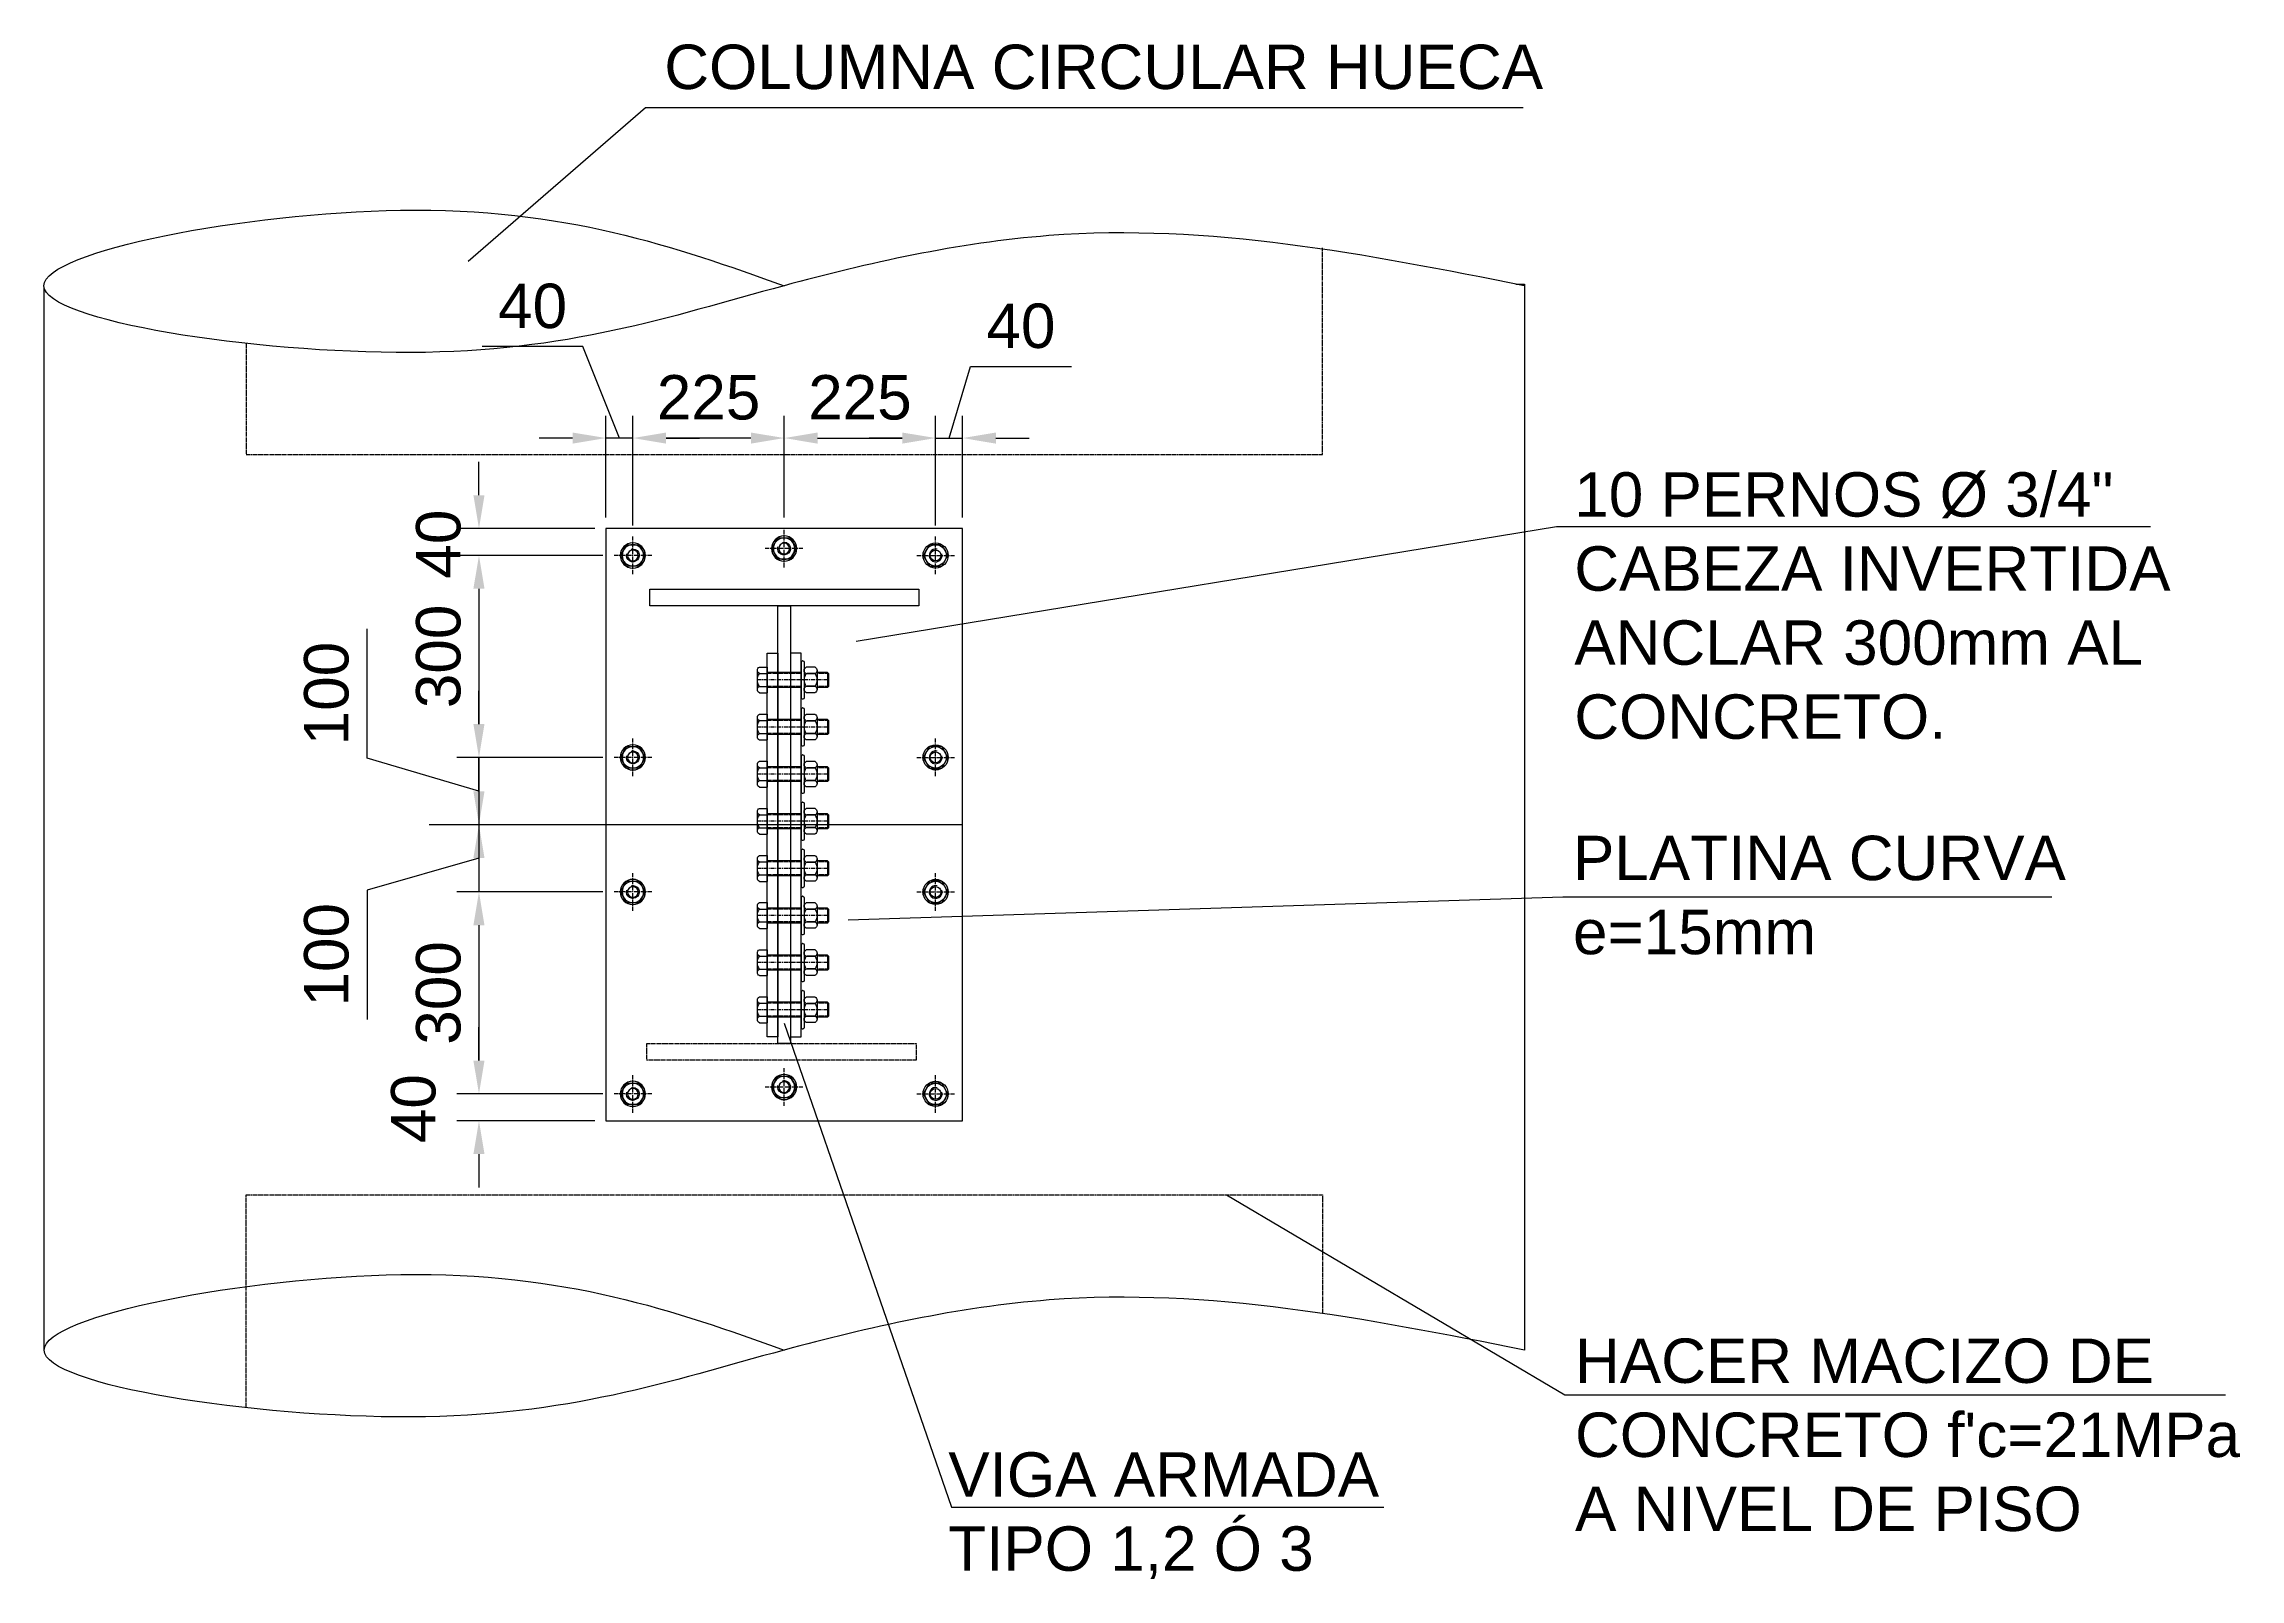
# Model space of a CAD drawing. Header units: millimetres. Extents: x 59135 to 3708801, y -250967 to 196121.
# Drawn here: x 3698875 to 3702139, y 169586 to 171867 of the extents above; entities that cross this region are included whole.
import ezdxf

# ---------------------------------------------------------------- set-up
doc = ezdxf.new("R2010")
doc.units = ezdxf.units.MM
doc.header["$LTSCALE"] = 5
doc.header["$PDMODE"] = 3
doc.linetypes.add('CENTER', pattern=[2, 1.25, -0.25, 0.25, -0.25])
doc.linetypes.add('HIDDEN', pattern=[0.375, 0.25, -0.125])
doc.layers.get('Defpoints').update_dxf_attribs({"color": 251})
for name, color, linetype in [('EE-CENTROS', 8, 'CENTER'), ('EE-COLUMNAS CONCRETO', 11, 'Continuous'), ('EE-COTAS', 1, 'Continuous'), ('EE-OCULTAS', 252, 'HIDDEN'), ('EE-OCULTO', 252, 'HIDDEN'), ('EE-PERNOS 3-4', 71, 'Continuous'), ('EE-PERNOS 7-8', 52, 'Continuous'), ('EE-PLATINA 15', 141, 'Continuous'), ('EE-PLATINA 5-8', 13, 'Continuous'), ('EE-V ARMADA TIPO 3', 41, 'Continuous')]:
    doc.layers.add(name, color=color, linetype=linetype)
doc.styles.add('ARIAL EE', font='arial.ttf')
doc.dimstyles.new('EE 1_STANDAR', dxfattribs={"dimtxt": 2, "dimasz": 1.5, "dimexe": 1, "dimexo": 0.5, "dimgap": 0.8, "dimtad": 1, "dimdec": 0, "dimdsep": 46, "dimtxsty": 'ARIAL EE', "dimcen": 0.09, "dimclrd": 256, "dimclre": 256, "dimclrt": 2, "dimadec": 0, "dimazin": 0, "dimtfac": 1, "dimtdec": 0, "dimtofl": 0, "dimtmove": 1, "dimatfit": 2, "dimfxl": 1, "dimtolj": 1, "dimlwd": -1, "dimlwe": -1, "dimarcsym": 1})

# ---------------------------------------------------------------- blocks, each defined once
blk = doc.blocks.new('*U1691')
for p, q in [((-14.4, 65.3), (14.4, 65.3)), ((-19.2, 62.3), (-19.2, 50.6)), ((-19.2, 50.6), (19.2, 50.6)), ((-11.1, 0), (-11.1, 50.6)), ((-9.6, 62.3), (-9.6, 50.6)), ((9.6, 62.3), (9.6, 50.6)), ((11.1, 0), (11.1, 50.6)), ((19.2, 62.3), (19.2, 50.6)), ((-26.6, 0), (26.6, 0)), ((-28.6, -2.4), (-28.6, -2)), ((-26.6, -4.4), (26.6, -4.4)), ((-18.9, -20.5), (-18.9, -7.3)), ((-14.1, -23.4), (14.1, -23.4)), ((-11.1, -38.8), (-11.1, -23.4)), ((-9.4, -7.3), (-9.4, -20.5)), ((-9.4, -20.5), (-9.4, -9)), ((9.4, -7.3), (9.4, -20.5)), ((9.4, -20.5), (9.4, -9)), ((11.1, -38.8), (11.1, -23.4)), ((18.9, -20.5), (18.9, -7.3)), ((28.6, -2.4), (28.6, -2)), ((-11.1, -38.8), (-9.6, -40.3)), ((-11.1, -38.8), (11.1, -38.8)), ((-9.6, -40.3), (9.6, -40.3)), ((11.1, -38.8), (9.6, -40.3))]:
    blk.add_line(p, q)
for centre, radius, start, end in [((-14.4, 59.9), 5.36, 26.1162, 153.8838), ((0, 48.3), 16.9, 55.3723, 124.6277), ((14.4, 59.9), 5.36, 26.1162, 153.8838), ((-26.6, -2), 2, 90, 180), ((26.6, -2), 2, 0, 90), ((-26.6, -2.4), 2, 180, 270), ((-14.1, -9.6), 5.25, 26.1162, 153.8838), ((-14.1, -18.2), 5.25, 206.1162, 333.8838), ((0, -21), 16.6, 55.3723, 124.6277), ((0, -6.8), 16.6, 235.3723, 304.6277), ((14.1, -9.6), 5.25, 26.1162, 153.8838), ((14.1, -18.2), 5.25, 206.1162, 333.8838), ((26.6, -2.4), 2, 270, 0)]:
    blk.add_arc(centre, radius, start, end)
at = {"layer": 'EE-CENTROS'}
blk.add_line((0, -40.3), (0, 65.3), dxfattribs=at)
at = {"layer": 'EE-OCULTAS'}
for p, q in [((-9.6, 0), (-9.6, 50.6)), ((9.6, 0), (9.6, 50.6)), ((-9.6, -40.3), (-9.6, -23.4)), ((9.6, -40.3), (9.6, -23.4))]:
    blk.add_line(p, q, dxfattribs=at)
blk = doc.blocks.new('*D1839')
at = {"layer": 'Defpoints', "color": 0, "transparency": 16777216}
for p in [(3700200.2, 171281.6), (3699975.2, 171147.2), (3700200.2, 171135.2)]:
    blk.add_point(p, dxfattribs=at)
at = {"layer": 'EE-COTAS', "transparency": 16777216}
for p, q in [((3699975.2, 171163.7), (3699975.2, 171314.6)), ((3700200.2, 171151.7), (3700200.2, 171314.6)), ((3700024.7, 171281.6), (3700150.7, 171281.6))]:
    blk.add_line(p, q, dxfattribs=at)
for points in [[(3700024.7, 171289.8), (3700024.7, 171273.3), (3699975.2, 171281.6)], [(3700150.7, 171289.8), (3700150.7, 171273.3), (3700200.2, 171281.6)]]:
    blk.add_solid(points, dxfattribs=at)
at = {"layer": 'EE-COTAS', "color": 2, "transparency": 16777216, "insert": (3700087.7, 171341.7), "char_height": 66, "attachment_point": 5, "style": 'ARIAL EE'}
blk.add_mtext('\\A1;225', dxfattribs=at)
blk = doc.blocks.new('*D1840')
at = {"layer": 'Defpoints', "color": 0, "transparency": 16777216}
for p in [(3700240.2, 171281.6), (3700200.2, 171135.2), (3700240.2, 171147.2)]:
    blk.add_point(p, dxfattribs=at)
at = {"layer": 'EE-COTAS', "transparency": 16777216}
for p, q in [((3700220.2, 171281.6), (3700252.1, 171387.9)), ((3700252.1, 171387.9), (3700401.9, 171387.9)), ((3700200.2, 171151.7), (3700200.2, 171314.6)), ((3700240.2, 171163.7), (3700240.2, 171314.6)), ((3700150.7, 171281.6), (3700101.2, 171281.6)), ((3700200.2, 171281.6), (3700240.2, 171281.6)), ((3700289.7, 171281.6), (3700339.2, 171281.6))]:
    blk.add_line(p, q, dxfattribs=at)
for points in [[(3700150.7, 171289.8), (3700150.7, 171273.3), (3700200.2, 171281.6)], [(3700289.7, 171289.8), (3700289.7, 171273.3), (3700240.2, 171281.6)]]:
    blk.add_solid(points, dxfattribs=at)
at = {"layer": 'EE-COTAS', "color": 2, "transparency": 16777216, "insert": (3700327, 171448), "char_height": 66, "attachment_point": 5, "style": 'ARIAL EE'}
blk.add_mtext('\\A1;40', dxfattribs=at)
blk = doc.blocks.new('*D1841')
at = {"layer": 'Defpoints', "color": 0, "transparency": 16777216}
for p in [(3699710.2, 171281.6), (3699710.2, 171147.2), (3699750.2, 171135.2)]:
    blk.add_point(p, dxfattribs=at)
at = {"layer": 'EE-COTAS', "transparency": 16777216}
for p, q in [((3699676.1, 171417.4), (3699526.3, 171417.4)), ((3699730.2, 171281.6), (3699676.1, 171417.4)), ((3699710.2, 171163.7), (3699710.2, 171314.6)), ((3699750.2, 171151.7), (3699750.2, 171314.6)), ((3699660.7, 171281.6), (3699611.2, 171281.6)), ((3699750.2, 171281.6), (3699710.2, 171281.6)), ((3699799.7, 171281.6), (3699849.2, 171281.6))]:
    blk.add_line(p, q, dxfattribs=at)
for points in [[(3699660.7, 171289.8), (3699660.7, 171273.3), (3699710.2, 171281.6)], [(3699799.7, 171289.8), (3699799.7, 171273.3), (3699750.2, 171281.6)]]:
    blk.add_solid(points, dxfattribs=at)
at = {"layer": 'EE-COTAS', "color": 2, "transparency": 16777216, "insert": (3699601.2, 171477.5), "char_height": 66, "attachment_point": 5, "style": 'ARIAL EE'}
blk.add_mtext('\\A1;40', dxfattribs=at)
blk = doc.blocks.new('*D1842')
at = {"layer": 'Defpoints', "color": 0, "transparency": 16777216}
for p in [(3699750.2, 171281.6), (3699750.2, 171135.2), (3699975.2, 171147.2)]:
    blk.add_point(p, dxfattribs=at)
at = {"layer": 'EE-COTAS', "transparency": 16777216}
for p, q in [((3699750.2, 171151.7), (3699750.2, 171314.6)), ((3699975.2, 171163.7), (3699975.2, 171314.6)), ((3699925.7, 171281.6), (3699799.7, 171281.6))]:
    blk.add_line(p, q, dxfattribs=at)
for points in [[(3699799.7, 171289.8), (3699799.7, 171273.3), (3699750.2, 171281.6)], [(3699925.7, 171289.8), (3699925.7, 171273.3), (3699975.2, 171281.6)]]:
    blk.add_solid(points, dxfattribs=at)
at = {"layer": 'EE-COTAS', "color": 2, "transparency": 16777216, "insert": (3699862.7, 171341.7), "char_height": 66, "attachment_point": 5, "style": 'ARIAL EE'}
blk.add_mtext('\\A1;225', dxfattribs=at)
blk = doc.blocks.new('T-3-4')
blk.add_lwpolyline([(-9.2, 15.9), (-18.3, 0), (-9.2, -15.9), (9.2, -15.9), (18.3, 0), (9.2, 15.9)], close=True)
for radius in [18.7, 15.9, 8.02]:
    blk.add_circle((0, 0), radius)
blk.add_arc((0, 0), 9.52, 75, 15)
at = {"layer": 'EE-CENTROS'}
for p, q in [((-28, 0), (28, 0)), ((0, -28), (0, 28))]:
    blk.add_line(p, q, dxfattribs=at)
blk = doc.blocks.new('*D1833')
at = {"layer": 'Defpoints', "color": 0, "transparency": 16777216}
for p in [(3699710.2, 171147.2), (3699521.5, 171107.2), (3699722.3, 171107.2)]:
    blk.add_point(p, dxfattribs=at)
at = {"layer": 'EE-COTAS', "transparency": 16777216}
for p, q in [((3699521.5, 171196.7), (3699521.5, 171246.2)), ((3699693.7, 171147.2), (3699488.5, 171147.2)), ((3699705.8, 171107.2), (3699488.5, 171107.2)), ((3699521.5, 171057.7), (3699521.5, 171008.2))]:
    blk.add_line(p, q, dxfattribs=at)
for points in [[(3699513.2, 171196.7), (3699529.7, 171196.7), (3699521.5, 171147.2)], [(3699513.2, 171057.7), (3699529.7, 171057.7), (3699521.5, 171107.2)]]:
    blk.add_solid(points, dxfattribs=at)
at = {"layer": 'EE-COTAS', "color": 2, "transparency": 16777216, "insert": (3699461.4, 171124), "char_height": 66, "attachment_point": 5, "rotation": 90, "style": 'ARIAL EE'}
blk.add_mtext('\\A1;40', dxfattribs=at)
blk = doc.blocks.new('*D1834')
at = {"layer": 'Defpoints', "color": 0, "transparency": 16777216}
for p in [(3699722.3, 171107.2), (3699521.5, 170807.2), (3699722.3, 170807.2)]:
    blk.add_point(p, dxfattribs=at)
at = {"layer": 'EE-COTAS', "transparency": 16777216}
for p, q in [((3699705.8, 171107.2), (3699488.5, 171107.2)), ((3699521.5, 171057.7), (3699521.5, 170856.7)), ((3699705.8, 170807.2), (3699488.5, 170807.2))]:
    blk.add_line(p, q, dxfattribs=at)
for points in [[(3699513.2, 171057.7), (3699529.7, 171057.7), (3699521.5, 171107.2)], [(3699513.2, 170856.7), (3699529.7, 170856.7), (3699521.5, 170807.2)]]:
    blk.add_solid(points, dxfattribs=at)
at = {"layer": 'EE-COTAS', "color": 2, "transparency": 16777216, "insert": (3699461.4, 170957.2), "char_height": 66, "attachment_point": 5, "rotation": 90, "style": 'ARIAL EE'}
blk.add_mtext('\\A1;300', dxfattribs=at)
blk = doc.blocks.new('*D1835')
at = {"layer": 'Defpoints', "color": 0, "transparency": 16777216}
for p in [(3699722.3, 170807.2), (3699521.5, 170707.2), (3699722.3, 170707.2)]:
    blk.add_point(p, dxfattribs=at)
at = {"layer": 'EE-COTAS', "transparency": 16777216}
for p, q in [((3699355.1, 170805.9), (3699355.1, 170998.1)), ((3699521.5, 170856.7), (3699521.5, 170906.2)), ((3699521.5, 170757.2), (3699355.1, 170805.9)), ((3699705.8, 170807.2), (3699488.5, 170807.2)), ((3699521.5, 170807.2), (3699521.5, 170707.2)), ((3699705.8, 170707.2), (3699488.5, 170707.2)), ((3699521.5, 170657.7), (3699521.5, 170608.2))]:
    blk.add_line(p, q, dxfattribs=at)
for points in [[(3699513.2, 170856.7), (3699529.7, 170856.7), (3699521.5, 170807.2)], [(3699513.2, 170657.7), (3699529.7, 170657.7), (3699521.5, 170707.2)]]:
    blk.add_solid(points, dxfattribs=at)
at = {"layer": 'EE-COTAS', "color": 2, "transparency": 16777216, "insert": (3699295, 170902), "char_height": 66, "attachment_point": 5, "rotation": 90, "style": 'ARIAL EE'}
blk.add_mtext('\\A1;100', dxfattribs=at)
blk = doc.blocks.new('*D1836')
at = {"layer": 'Defpoints', "color": 0, "transparency": 16777216}
for p in [(3699722.3, 170707.2), (3699521.5, 170607.2), (3699722.3, 170607.2)]:
    blk.add_point(p, dxfattribs=at)
at = {"layer": 'EE-COTAS', "transparency": 16777216}
for p, q in [((3699521.5, 170756.7), (3699521.5, 170806.2)), ((3699705.8, 170707.2), (3699488.5, 170707.2)), ((3699521.5, 170707.2), (3699521.5, 170607.2)), ((3699521.5, 170657.2), (3699355.1, 170610)), ((3699355.1, 170610), (3699355.1, 170417.8)), ((3699705.8, 170607.2), (3699488.5, 170607.2)), ((3699521.5, 170557.7), (3699521.5, 170508.2))]:
    blk.add_line(p, q, dxfattribs=at)
for points in [[(3699513.2, 170756.7), (3699529.7, 170756.7), (3699521.5, 170707.2)], [(3699513.2, 170557.7), (3699529.7, 170557.7), (3699521.5, 170607.2)]]:
    blk.add_solid(points, dxfattribs=at)
at = {"layer": 'EE-COTAS', "color": 2, "transparency": 16777216, "insert": (3699295, 170513.9), "char_height": 66, "attachment_point": 5, "rotation": 90, "style": 'ARIAL EE'}
blk.add_mtext('\\A1;100', dxfattribs=at)
blk = doc.blocks.new('*D1837')
at = {"layer": 'Defpoints', "color": 0, "transparency": 16777216}
for p in [(3699722.3, 170607.2), (3699521.5, 170307.2), (3699722.3, 170307.2)]:
    blk.add_point(p, dxfattribs=at)
at = {"layer": 'EE-COTAS', "transparency": 16777216}
for p, q in [((3699705.8, 170607.2), (3699488.5, 170607.2)), ((3699521.5, 170557.7), (3699521.5, 170356.7)), ((3699705.8, 170307.2), (3699488.5, 170307.2))]:
    blk.add_line(p, q, dxfattribs=at)
for points in [[(3699513.2, 170557.7), (3699529.7, 170557.7), (3699521.5, 170607.2)], [(3699513.2, 170356.7), (3699529.7, 170356.7), (3699521.5, 170307.2)]]:
    blk.add_solid(points, dxfattribs=at)
at = {"layer": 'EE-COTAS', "color": 2, "transparency": 16777216, "insert": (3699461.4, 170457.2), "char_height": 66, "attachment_point": 5, "rotation": 90, "style": 'ARIAL EE'}
blk.add_mtext('\\A1;300', dxfattribs=at)
blk = doc.blocks.new('*D1900')
at = {"layer": 'Defpoints', "color": 0, "transparency": 16777216}
for p in [(3699722.3, 170307.2), (3699521.5, 170267.2), (3699710.2, 170267.2)]:
    blk.add_point(p, dxfattribs=at)
at = {"layer": 'EE-COTAS', "transparency": 16777216}
for p, q in [((3699521.5, 170356.7), (3699521.5, 170406.2)), ((3699705.8, 170307.2), (3699488.5, 170307.2)), ((3699693.7, 170267.2), (3699488.5, 170267.2)), ((3699521.5, 170217.7), (3699521.5, 170168.2))]:
    blk.add_line(p, q, dxfattribs=at)
for points in [[(3699513.2, 170356.7), (3699529.7, 170356.7), (3699521.5, 170307.2)], [(3699513.2, 170217.7), (3699529.7, 170217.7), (3699521.5, 170267.2)]]:
    blk.add_solid(points, dxfattribs=at)
at = {"layer": 'EE-COTAS', "color": 2, "transparency": 16777216, "insert": (3699424.3, 170285.3), "char_height": 66, "attachment_point": 5, "rotation": 90, "style": 'ARIAL EE'}
blk.add_mtext('\\A1;40', dxfattribs=at)

msp = doc.modelspace()

# ---------------------------------------------------------------- linework, layer by layer
at = {"layer": 'EE-COLUMNAS CONCRETO'}
for points in [[(3698875.2, 169926.6), (3698875.2, 171505.4)], [(3701062.6, 171510.4), (3701075.2, 171510.4), (3701075.2, 169926.6)]]:
    msp.add_lwpolyline(points, dxfattribs=at)
for points in [[(3701075, 171507.9), (3700368.5, 171582.3), (3699975, 171507.9), (3699420.2, 171408.7), (3698875, 171507.9), (3699405.1, 171620.1), (3699975, 171507.9)], [(3701075.2, 169926.6), (3700368.7, 170001), (3699975.2, 169926.6), (3699420.4, 169827.3), (3698875.2, 169926.6), (3699405.3, 170038.8), (3699975.2, 169926.6)]]:
    msp.add_spline(points, degree=3, dxfattribs=at)
at = {"layer": 'EE-COTAS'}
msp.add_line((3700240.2, 170707.2), (3699447.6, 170707.2), dxfattribs=at)
at = {"layer": 'EE-OCULTAS'}
msp.add_lwpolyline([(3699771.1, 170382.2), (3700171.1, 170382.2), (3700171.1, 170357.2), (3699771.1, 170357.2)], close=True, dxfattribs=at)
at = {"layer": 'EE-OCULTO'}
for points in [[(3699175.3, 171422.3), (3699175.3, 171257.2), (3700775.2, 171257.2), (3700775.2, 171564.7)], [(3699175.3, 169841), (3699175.3, 170157.3), (3700775.2, 170157.3), (3700775.2, 169981)]]:
    msp.add_lwpolyline(points, dxfattribs=at)
at = {"layer": 'EE-PLATINA 15'}
msp.add_lwpolyline([(3699710.2, 170267.2), (3700240.2, 170267.2), (3700240.2, 171147.2), (3699710.2, 171147.2)], close=True, dxfattribs=at)
at = {"layer": 'EE-PLATINA 5-8'}
for points in [[(3699965.7, 170392.2), (3699949.9, 170392.2), (3699949.9, 170962.2), (3699965.7, 170962.2)], [(3699984.7, 170392.2), (3700000.5, 170392.2), (3700000.5, 170962.2), (3699984.7, 170962.2)]]:
    msp.add_lwpolyline(points, close=True, dxfattribs=at)
at = {"layer": 'EE-V ARMADA TIPO 3'}
for points in [[(3699775.2, 171057.2), (3700175.2, 171057.2), (3700175.2, 171032.2), (3699775.2, 171032.2)], [(3699965.7, 171032.2), (3699984.7, 171032.2), (3699984.7, 170382.2), (3699965.7, 170382.2)]]:
    msp.add_lwpolyline(points, close=True, dxfattribs=at)

# ---------------------------------------------------------------- block references
at = {"layer": 'EE-PERNOS 3-4', "xscale": -1}
for p in [(3699750.2, 171107.2), (3699975, 171117.4), (3699750.2, 170807.2), (3699750.2, 170607.2), (3699750.2, 170307.2), (3699975, 170317.4)]:
    msp.add_blockref('T-3-4', p, dxfattribs=at)
at = {"layer": 'EE-PERNOS 3-4'}
for p in [(3700200.2, 171107.2), (3700200.2, 170807.2), (3700200.2, 170607.2), (3700200.2, 170307.2)]:
    msp.add_blockref('T-3-4', p, dxfattribs=at)
at = {"layer": 'EE-PERNOS 7-8', "xscale": -1, "rotation": 90}
for p in [(3700000.5, 170922.2), (3700000.5, 170852.2), (3700000.5, 170782.2), (3700000.5, 170712.2), (3700000.5, 170642.2), (3700000.5, 170572.2), (3700000.5, 170502.2), (3700000.5, 170432.2)]:
    msp.add_blockref('*U1691', p, dxfattribs=at)

# ---------------------------------------------------------------- texts
at = {"layer": 'EE-COTAS', "color": 2, "char_height": 66, "attachment_point": 7, "style": 'ARIAL EE'}
for s, insert, width in [('COLUMNA CIRCULAR HUECA', (3699796.9, 171799.2), 1363.666), ('10 PERNOS %%C 3/4" CABEZA INVERTIDA \\PANCLAR 300mm AL CONCRETO.', (3701149.4, 170833.8), 971.158), ('PLATINA CURVA e=15mm', (3701147.5, 170513.8), 737.96), ("HACER MACIZO DE CONCRETO f'c=21MPa A NIVEL DE PISO", (3701150.5, 169656.8), 1011.997), ('VIGA ARMADA TIPO 1,2 Ó 3', (3700219, 169586.4), 716.345)]:
    msp.add_mtext(s, dxfattribs=dict(at, insert=insert, width=width))

# ---------------------------------------------------------------- dimensions: what is measured, and where the dimension line sits
at = {"layer": 'EE-COTAS'}
for base, p1, p2, angle, picture, middle in [((3699710.2, 171281.6), (3699750.2, 171135.2), (3699710.2, 171147.2), 180, '*D1841', (3699649.7, 171417.4)), ((3699521.5, 171107.2), (3699710.2, 171147.2), (3699722.3, 171107.2), 90, '*D1833', (3699521.5, 171124)), ((3699521.5, 170707.2), (3699722.3, 170807.2), (3699722.3, 170707.2), 90, '*D1835', (3699355.1, 170832.3)), ((3699521.5, 170607.2), (3699722.3, 170707.2), (3699722.3, 170607.2), 90, '*D1836', (3699355.1, 170583.6)), ((3699521.5, 170267.2), (3699722.3, 170307.2), (3699710.2, 170267.2), 90, '*D1900', (3699484.3, 170285.3))]:
    dim = msp.add_linear_dim(base=base, p1=p1, p2=p2, angle=angle, dimstyle='EE 1_STANDAR', dxfattribs=at)
    dim.commit()
    dim.dimension.update_dxf_attribs({"geometry": picture, "text_midpoint": middle, "dimtype": 160})
for base, p1, p2, picture, middle in [((3700240.2, 171281.6), (3700200.2, 171135.2), (3700240.2, 171147.2), '*D1840', (3700278.5, 171448)), ((3700200.2, 171281.6), (3699975.2, 171147.2), (3700200.2, 171135.2), '*D1839', (3700087.7, 171341.7))]:
    dim = msp.add_linear_dim(base=base, p1=p1, p2=p2, dimstyle='EE 1_STANDAR', dxfattribs=at)
    dim.commit()
    dim.dimension.update_dxf_attribs({"geometry": picture, "text_midpoint": middle})
for base, p1, p2, angle, picture, middle in [((3699750.2, 171281.6), (3699975.2, 171147.2), (3699750.2, 171135.2), 180, '*D1842', (3699862.7, 171341.7)), ((3699521.5, 170807.2), (3699722.3, 171107.2), (3699722.3, 170807.2), 90, '*D1834', (3699461.4, 170957.2)), ((3699521.5, 170307.2), (3699722.3, 170607.2), (3699722.3, 170307.2), 90, '*D1837', (3699461.4, 170457.2))]:
    dim = msp.add_linear_dim(base=base, p1=p1, p2=p2, angle=angle, dimstyle='EE 1_STANDAR', dxfattribs=at)
    dim.commit()
    dim.dimension.update_dxf_attribs({"geometry": picture, "text_midpoint": middle})

# ---------------------------------------------------------------- leaders
at = {"layer": 'EE-COTAS', "annotation_type": 0, "has_hookline": 1, "hookline_direction": 0}
for points, text_width in [([(3699505.5, 171544.3), (3699769, 171772.8), (3699770.5, 171772.8)], 1301.9), ([(3700082.2, 170979.7), (3701123, 171150)], 881.9), ([(3700070.1, 170565.9), (3701132.6, 170599.9)], 725.7), ([(3699975.2, 170412.2), (3700223.8, 169693.2), (3700225.3, 169693.2)], 640.1), ([(3700632.5, 170157.3), (3701135.2, 169859.9), (3701136.7, 169859.9)], 980)]:
    msp.add_leader(points, dimstyle='EE 1_STANDAR', override={"dimscale": 0, "dimgap": 0.8, "dimtad": 1}, dxfattribs=dict(at, text_width=text_width))

doc.saveas('drawing.dxf')
